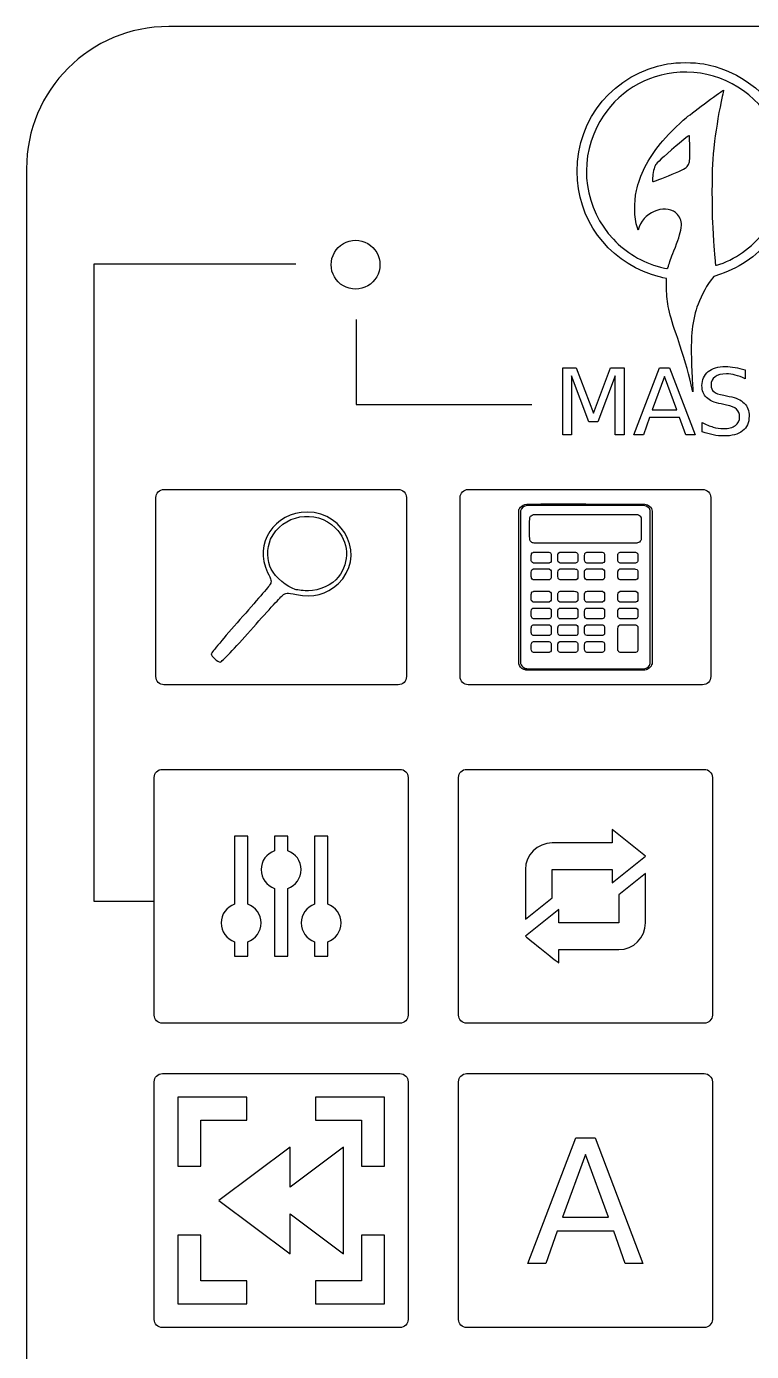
# Model space of a CAD drawing. Extents: x 2 to 90, y 39 to 186.
# Drawn here: x 2.2 to 46.7, y 104.6 to 186.1 of the extents above; entities that cross this region are included whole.
import ezdxf

# ---------------------------------------------------------------- set-up
doc = ezdxf.new("R2010")
doc.units = 0
doc.layers.add('Layer_1', color=7, linetype='CONTINUOUS')

msp = doc.modelspace()

# ---------------------------------------------------------------- linework, layer by layer
at = {"layer": 'Layer_1', "color": 7}
for points in [[(80.800235, 186.050464), (10.90011, 186.050464), (10.90011, 186.050464)], [(2.150256, 177.300094), (2.150256, 47.300279)], [(39.806425, 173.749051), (39.731112, 173.541028), (39.691986, 173.674288)], [(41.487324, 169.969672), (41.482287, 170.567477), (41.255266, 170.611111)], [(44.79884, 170.826815), (44.381195, 170.685843), (44.162033, 170.395594)], [(46.307756, 164.94523), (46.307756, 164.40228)], [(46.307756, 164.94509), (46.307756, 164.94523)], [(42.97263, 164.127355), (42.972789, 164.127355)], [(45.177765, 162.78991), (44.838768, 162.85601)], [(45.004132, 163.38804), (45.340373, 163.31914)], [(43.675703, 161.14732), (43.675703, 161.72058)], [(10.59987, 157.600005), (25.000024, 157.600005)], [(29.300019, 157.600005), (43.700176, 157.600005)], [(10.100159, 146.099931), (10.100159, 157.100295)], [(25.500252, 157.100295), (25.500252, 146.099931)], [(28.799792, 146.099931), (28.799792, 157.100295)], [(36.521567, 156.706822), (40.119859, 156.705838), (40.153436, 156.698798)], [(44.199886, 157.100295), (44.199886, 146.099931)], [(39.69631, 154.310787), (39.666431, 154.303645), (36.51768, 154.303241)], [(33.283518, 153.736222), (33.306361, 153.743938), (33.767631, 153.74487)], [(34.286566, 153.083826), (34.264081, 153.076224), (33.798902, 153.075767)], [(34.398106, 153.401367), (34.396989, 153.194057), (34.386873, 153.172306)], [(34.810201, 153.422919), (34.811389, 153.622835), (34.821818, 153.645352)], [(34.923486, 153.736811), (34.944259, 153.743942), (35.405528, 153.744874)], [(37.562722, 153.083922), (37.539879, 153.076208), (37.076655, 153.075768)], [(38.506698, 153.179321), (38.497598, 153.200596), (38.497598, 153.410077), (38.497598, 153.619558), (38.506688, 153.640834)], [(33.272287, 152.702147), (33.298379, 152.712902), (33.785139, 152.712902), (34.2719, 152.712902), (34.298385, 152.702399)], [(34.910368, 152.702209), (34.936314, 152.712903), (35.415025, 152.713782)], [(36.03616, 152.37087), (36.034929, 152.163026), (36.02572, 152.14391)], [(36.449249, 152.382317), (36.449249, 152.59507), (36.458063, 152.614449)], [(36.551851, 152.704078), (36.574339, 152.712902), (37.061017, 152.712902), (37.547696, 152.712902), (37.574046, 152.702452)], [(38.601189, 152.704428), (38.622688, 152.7129), (39.101265, 152.713779)], [(34.29073, 152.056138), (34.267991, 152.048455), (33.791085, 152.047787)], [(37.566524, 152.05614), (37.543785, 152.048457), (37.068834, 152.047824)], [(39.619226, 152.057537), (39.596045, 152.048448), (39.119139, 152.047921)], [(34.297591, 150.687185), (34.271939, 150.677008), (33.791124, 150.676375)], [(33.795388, 151.342333), (34.267991, 151.341454), (34.29073, 151.333773)], [(34.914069, 151.331001), (34.94035, 151.341426), (35.421165, 151.341426)], [(36.02568, 151.245981), (36.034888, 151.226866), (36.034888, 151.007566), (36.034888, 150.788264), (36.024184, 150.767338)], [(37.574047, 150.687459), (37.547697, 150.677009), (37.066882, 150.676376)], [(37.071184, 151.342335), (37.543787, 151.341456), (37.566526, 151.333773)], [(38.603416, 151.332368), (38.626598, 151.341459), (39.111322, 151.341459), (39.596045, 151.341459), (39.619226, 151.332368)], [(39.6216, 150.685923), (39.599954, 150.677011), (39.117185, 150.676273)], [(33.271928, 150.300925), (33.294629, 150.310254), (33.780025, 150.311115), (34.26542, 150.311977), (34.287592, 150.305031)], [(34.909628, 150.300555), (34.932532, 150.310263), (35.423202, 150.310263), (35.913871, 150.310263), (35.939869, 150.299545)], [(36.547569, 150.300948), (36.570424, 150.310338), (37.055819, 150.3112), (37.541214, 150.312061), (37.563387, 150.305115)], [(38.506688, 149.749072), (38.497598, 149.770348), (38.497598, 149.979827), (38.497598, 150.189308), (38.506698, 150.210585)], [(38.597738, 150.301138), (38.618779, 150.310416), (39.109367, 150.310416), (39.599954, 150.310416), (39.622441, 150.30159)], [(33.27984, 149.274846), (33.302453, 149.282489), (33.787259, 149.282489), (34.272065, 149.282489), (34.297752, 149.2719)], [(35.433177, 149.283371), (35.909798, 149.282492), (35.932979, 149.273403)], [(36.027674, 149.1804), (36.036843, 149.156227), (36.036769, 148.950962)], [(36.449249, 148.951902), (36.449249, 149.164655), (36.458061, 149.184031)], [(36.555784, 149.274892), (36.578248, 149.282489), (37.063054, 149.282489), (37.547861, 149.282489), (37.57428, 149.271598)], [(38.600201, 149.26383), (38.622688, 149.272654), (39.111322, 149.272654), (39.599954, 149.272654), (39.622441, 149.26383)], [(34.398105, 148.939438), (34.39699, 148.732601), (34.387782, 148.713485)], [(34.923486, 148.24759), (34.944259, 148.25472), (35.405528, 148.255652)], [(35.936411, 148.62861), (35.90977, 148.618046), (35.430911, 148.617378)], [(37.673902, 148.940183), (37.672785, 148.732601), (37.663578, 148.713485)], [(38.506714, 147.690217), (38.497598, 147.711367), (38.497598, 148.428185)], [(34.286926, 147.594743), (34.264082, 147.587035), (33.798903, 147.586574)], [(34.820486, 147.689218), (34.811351, 147.71138), (34.811351, 147.919224)], [(25.000024, 145.60022), (10.59987, 145.60022)], [(43.700176, 145.60022), (29.300019, 145.60022)], [(10.500134, 140.40002), (25.09976, 140.40002)], [(29.199768, 140.40002), (43.79991, 140.40002)], [(9.999906, 125.300167), (9.999906, 139.899793)], [(25.599987, 139.899793), (25.599987, 125.300167)], [(28.700058, 125.300167), (28.700058, 139.899793)], [(44.300137, 139.899793), (44.300137, 125.300167)], [(15.751402, 132.115086), (15.751402, 136.28769), (14.931968, 136.28769), (14.931968, 132.115086)], [(18.209704, 135.392822), (18.209704, 136.28769), (17.39027, 136.28769), (17.39027, 135.392822)], [(20.668005, 132.115086), (20.668005, 136.28769), (19.848571, 136.28769), (19.848571, 132.115086)], [(32.812536, 134.239106), (32.812536, 131.191196), (34.451403, 132.502397), (34.451403, 134.239106), (38.138855, 134.239106), (38.138855, 133.419672), (40.18744, 135.05854), (38.138855, 136.697407)], [(38.138855, 136.697407), (38.138855, 135.877973), (34.451403, 135.877973)], [(40.18744, 134.00928), (38.548572, 132.698079), (38.548572, 130.961371), (36.499988, 130.961371), (34.86112, 130.961371), (34.86112, 131.780698), (32.812642, 130.14183)], [(40.18744, 130.961371), (40.18744, 134.00928)], [(17.39027, 133.08539), (17.39027, 128.912786), (18.209704, 128.912786), (18.209704, 133.08539)], [(14.931968, 129.807655), (14.931968, 128.912786), (15.751402, 128.912786), (15.751402, 129.807655)], [(19.848571, 129.807655), (19.848571, 128.912786), (20.668005, 128.912786), (20.668005, 129.807655)], [(34.86112, 128.503069), (34.86112, 129.322503), (36.499988, 129.322503), (38.548572, 129.322503)], [(25.09976, 124.799941), (10.500134, 124.799941)], [(43.79991, 124.799941), (29.199768, 124.799941)], [(10.500134, 121.699871), (25.09976, 121.699871)], [(29.199768, 121.699871), (43.79991, 121.699871)], [(9.999906, 106.600018), (9.999906, 121.20016)], [(25.599987, 121.20016), (25.599987, 106.600018)], [(28.700058, 106.600018), (28.700058, 121.20016)], [(44.300137, 121.20016), (44.300137, 106.600018)], [(25.09976, 106.100308), (10.500134, 106.100308)], [(43.79991, 106.100308), (29.199768, 106.100308)]]:
    msp.add_lwpolyline(points, dxfattribs=at)
for points in [[(41.185562, 176.712915)], [(23.872246, 171.41151)], [(41.605306, 171.319016)], [(35.109818, 165.08028), (35.939397, 165.08028), (36.989462, 162.2801), (38.045039, 165.08028), (38.874618, 165.08028), (38.874618, 160.96545), (38.331671, 160.96545), (38.331671, 164.57867), (37.270582, 161.75645), (36.711098, 161.75645), (35.650009, 164.57867), (35.650009, 160.96545), (35.109818, 160.96545)], [(41.043651, 165.08028), (41.674792, 165.08028), (43.243, 160.96545), (42.664224, 160.96545), (42.289397, 162.02103), (40.434558, 162.02103), (40.059731, 160.96545), (39.472687, 160.96545)], [(41.357843, 164.53182), (40.602678, 162.48405), (42.115764, 162.48405)], [(10.59987, 157.600005)], [(29.300019, 157.600005)], [(33.340623, 154.305604)], [(33.314091, 153.077772)], [(34.953104, 153.078133)], [(36.591931, 153.07772)], [(38.639498, 153.078145)], [(18.654121, 151.45868)], [(33.292324, 152.053002)], [(34.940851, 152.050443)], [(36.572511, 152.052029)], [(38.627514, 152.050336)], [(33.293836, 150.680086)], [(34.931696, 150.680091)], [(36.569595, 150.680088)], [(38.614087, 150.681443)], [(33.304403, 149.648715)], [(34.94639, 149.647736)], [(36.584795, 149.647799)], [(38.6337, 149.647829)], [(15.916037, 148.93392)], [(33.296313, 148.62088)], [(34.92929, 148.622826)], [(36.575256, 148.619966)], [(33.313115, 147.588681)], [(34.951682, 147.588614)], [(36.588913, 147.588706)], [(38.637384, 147.588975)], [(40.086735, 146.587309)], [(32.893955, 146.494341)], [(10.500134, 140.40002)], [(29.199768, 140.40002)], [(19.029137, 134.239106)], [(15.751402, 132.115086)], [(20.668005, 132.115086)], [(10.500134, 121.699871)], [(29.199768, 121.699871)], [(11.445903, 116.018266), (12.857922, 116.018266), (12.857922, 118.842303), (15.681959, 118.842303), (15.681959, 120.254322), (11.445903, 120.254322)], [(19.918015, 118.842304), (22.742052, 118.842304), (22.742052, 116.018266), (24.154071, 116.018266), (24.154071, 120.254322), (19.918015, 120.254322)], [(35.910876, 117.757885), (37.094267, 117.757885), (40.034656, 110.042585), (38.949451, 110.042585), (38.246651, 112.021795), (34.768827, 112.021795), (34.066028, 110.042585), (32.96532, 110.042585)], [(18.346329, 117.177973), (13.975909, 113.900238), (18.346329, 110.622503), (18.346329, 113.080698), (21.624064, 110.622503), (21.624064, 117.177973), (18.346329, 114.719779)], [(36.499988, 116.729515), (35.084053, 112.889965), (37.92109, 112.889965)], [(12.857922, 111.78221), (11.445903, 111.78221), (11.445903, 107.546153), (15.681959, 107.546153), (15.681959, 108.958172), (12.857922, 108.958172)], [(22.742052, 108.958173), (19.918015, 108.958173), (19.918015, 107.546154), (24.154071, 107.546154), (24.154071, 111.78221), (22.742052, 111.78221)]]:
    msp.add_lwpolyline(points, close=True, dxfattribs=at)
at = {"layer": 'Layer_1', "color": 1}
for points in [[(18.708867, 171.44669), (6.280834, 171.44669), (6.280834, 132.29842), (10.022607, 132.29842)], [(22.417591, 168.039), (22.417591, 162.82859), (33.208237, 162.82859)]]:
    msp.add_lwpolyline(points, dxfattribs=at)
at = {"layer": 'Layer_1', "color": 7}
for points in [[(10.90011, 186.050464), (6.05261, 186.050464), (2.150256, 182.147594), (2.150256, 177.300094)], [(35.981363, 177.142443), (35.981363, 180.423486), (38.276956, 183.155394), (41.534678, 183.751263)], [(41.534678, 183.751263), (42.108717, 183.856258), (43.19594, 183.856258), (43.769979, 183.751263)], [(47.675516, 180.607944), (46.386779, 182.475949), (44.125342, 183.493563), (41.908597, 183.202978)], [(43.769979, 183.751263), (45.67659, 183.402525), (47.323872, 182.297814), (48.313617, 180.704174)], [(41.908597, 183.202978), (39.836424, 182.931338), (38.143148, 181.730538), (37.204896, 179.86731)], [(42.696609, 180.447481), (43.155639, 180.832618), (44.950524, 182.156327), (44.977349, 182.129498)], [(44.903967, 181.7406), (44.725291, 180.950063), (44.54386, 179.88268), (44.437138, 178.994134)], [(44.977349, 182.129498), (44.984066, 182.123254), (44.950901, 181.947975), (44.903967, 181.7406)], [(41.109241, 178.854434), (41.421567, 179.242545), (42.242878, 180.066802), (42.696609, 180.447481)], [(37.204896, 179.86731), (36.060387, 177.594475), (36.462676, 174.848594), (38.214128, 172.978669)], [(42.884866, 179.332186), (42.857075, 179.360053), (42.587628, 179.154332), (42.07651, 178.715031)], [(42.909886, 178.51525), (42.907367, 178.953013), (42.896452, 179.320633), (42.884866, 179.332186)], [(39.632626, 175.973608), (39.819707, 176.879311), (40.345838, 177.905784), (41.109241, 178.854434)], [(42.07651, 178.715031), (41.270118, 178.021942), (40.868845, 177.653908), (40.803381, 177.547375)], [(42.8381, 177.577177), (42.909886, 177.711827), (42.913748, 177.76126), (42.909886, 178.51525)], [(44.437138, 178.994134), (44.293708, 177.800024), (44.276622, 177.467413), (44.276614, 175.868215)], [(40.803381, 177.547375), (40.727649, 177.424098), (40.633831, 176.998122), (40.625897, 176.741375)], [(42.626401, 177.345112), (42.701126, 177.3946), (42.796396, 177.499002), (42.8381, 177.577177)], [(40.564664, 170.808027), (37.814853, 171.717219), (35.981363, 174.251219), (35.981363, 177.142443)], [(40.625897, 176.741375), (40.61834, 176.503807), (40.61834, 176.503713), (40.68786, 176.53069)], [(40.68786, 176.53069), (40.721444, 176.543803), (40.945443, 176.625787), (41.185562, 176.712915)], [(41.185578, 176.712915), (41.722028, 176.907568), (42.443745, 177.22424), (42.626401, 177.345112)], [(39.691986, 173.674288), (39.495762, 174.342492), (39.473529, 175.203468), (39.632626, 175.973608)], [(42.164492, 174.496711), (41.560311, 175.183095), (40.165558, 174.740867), (39.806425, 173.749051)], [(44.276614, 175.868215), (44.276605, 174.494564), (44.289208, 174.116078), (44.376695, 172.864533)], [(42.361422, 174.153031), (42.32767, 174.260118), (42.243583, 174.406851), (42.164492, 174.496711)], [(41.937463, 172.27078), (42.183501, 172.882284), (42.323144, 173.329952), (42.376199, 173.677293)], [(42.376199, 173.677293), (42.415073, 173.931831), (42.413309, 173.988352), (42.361422, 174.153031)], [(44.755626, 171.4365), (45.882033, 171.837787), (46.896143, 172.612477), (47.630857, 173.632925)], [(20.872246, 171.41151), (20.872246, 171.947408), (21.158144, 172.442599), (21.622246, 172.710548)], [(21.622246, 172.710548), (22.086348, 172.978497), (22.658144, 172.978497), (23.122246, 172.710548)], [(23.122246, 172.710548), (23.586348, 172.442599), (23.872246, 171.947408), (23.872246, 171.41151)], [(38.214128, 172.978669), (38.994458, 172.14556), (39.948041, 171.57997), (41.115748, 171.257662)], [(44.376695, 172.864533), (44.431773, 172.07694), (44.482275, 171.413036), (44.488992, 171.389197)], [(47.995154, 173.143941), (47.21118, 172.084652), (46.066117, 171.254556), (44.79884, 170.826815)], [(41.605281, 171.319031), (41.674212, 171.586948), (41.752187, 171.810326), (41.937463, 172.27078)], [(21.622246, 170.112472), (21.158144, 170.380421), (20.872246, 170.875612), (20.872246, 171.41151)], [(23.872246, 171.41151), (23.872246, 170.875612), (23.586348, 170.380421), (23.122246, 170.112472)], [(41.115748, 171.257662), (41.543175, 171.139686), (41.559682, 171.141754), (41.605306, 171.319016)], [(44.488992, 171.389197), (44.497892, 171.357506), (44.569678, 171.370229), (44.755626, 171.4365)], [(41.255266, 170.611111), (41.130408, 170.635153), (40.819636, 170.723725), (40.564664, 170.808027)], [(44.162033, 170.395594), (43.903342, 170.052975), (43.503572, 169.26393), (43.351401, 168.795592)], [(23.122246, 170.112472), (22.658144, 169.844523), (22.086348, 169.844523), (21.622246, 170.112472)], [(42.167338, 166.868255), (41.603694, 168.510666), (41.495183, 169.005575), (41.487324, 169.969672)], [(43.351401, 168.795592), (43.215704, 168.377952), (43.086833, 167.738481), (43.038715, 167.244024)], [(43.038715, 167.244024), (42.98582, 166.700673), (42.993125, 165.46214), (43.055004, 164.468459)], [(42.972789, 164.127355), (42.813407, 164.853018), (42.542113, 165.776205), (42.167338, 166.868255)], [(43.659167, 163.98049), (43.659167, 164.34429), (43.786865, 164.630923), (44.042261, 164.84039)], [(44.042261, 164.84039), (44.299495, 165.04985), (44.653192, 165.15458), (45.103351, 165.15458)], [(44.463941, 164.52629), (44.300414, 164.408703), (44.21865, 164.241503), (44.21865, 164.02469)], [(45.166741, 164.70268), (44.863572, 164.70268), (44.629306, 164.643883), (44.463941, 164.52629)], [(45.103351, 165.15458), (45.296276, 165.15458), (45.492876, 165.137113), (45.693151, 165.10218)], [(45.709688, 164.62828), (45.522275, 164.67788), (45.341292, 164.70268), (45.166741, 164.70268)], [(45.693151, 165.10218), (45.893426, 165.067247), (46.098295, 165.014883), (46.307756, 164.94509)], [(46.307756, 164.40228), (46.096457, 164.50334), (45.897101, 164.578673), (45.709688, 164.62828)], [(43.098495, 163.60721), (43.093458, 163.601746), (43.036616, 163.836153), (42.97263, 164.127355)], [(43.055004, 164.468459), (43.084222, 163.999887), (43.103785, 163.612331), (43.098495, 163.60721)], [(43.937531, 163.24462), (43.751955, 163.421007), (43.659167, 163.666297), (43.659167, 163.98049)], [(44.21865, 164.02469), (44.21865, 163.84279), (44.272853, 163.704987), (44.381259, 163.61128)], [(44.838768, 162.85601), (44.423519, 162.938697), (44.123106, 163.068233), (43.937531, 163.24462)], [(44.381259, 163.61128), (44.491502, 163.519407), (44.699126, 163.444993), (45.004132, 163.38804)], [(45.340373, 163.31914), (45.755622, 163.240133), (46.061547, 163.100493), (46.258147, 162.90022)], [(46.258147, 162.90022), (46.456584, 162.70178), (46.555803, 162.43536), (46.555803, 162.10096)], [(45.786858, 162.53359), (45.663753, 162.64751), (45.460722, 162.73295), (45.177765, 162.78991)], [(45.7152, 161.52487), (45.887914, 161.64981), (45.974271, 161.828037), (45.974271, 162.05955)], [(45.974271, 162.05955), (45.974271, 162.261657), (45.9118, 162.41967), (45.786858, 162.53359)], [(46.555803, 162.10096), (46.555803, 161.702247), (46.421674, 161.399997), (46.153416, 161.19421)], [(43.675703, 161.72058), (43.901702, 161.5938), (44.123107, 161.498257), (44.339918, 161.43395)], [(44.339918, 161.43395), (44.556729, 161.369617), (44.769866, 161.33745), (44.979327, 161.33745)], [(44.979327, 161.33745), (45.297195, 161.33745), (45.542486, 161.399923), (45.7152, 161.52487)], [(44.356454, 160.95163), (44.137805, 160.995697), (43.910888, 161.060927), (43.675703, 161.14732)], [(44.979327, 160.88553), (44.784564, 160.88553), (44.57694, 160.907563), (44.356454, 160.95163)], [(46.153416, 161.19421), (45.886995, 160.988423), (45.495632, 160.88553), (44.979327, 160.88553)], [(10.100159, 157.100295), (10.100159, 157.377292), (10.32287, 157.600005), (10.59987, 157.600005)], [(25.000024, 157.600005), (25.277024, 157.600005), (25.500252, 157.377292), (25.500252, 157.100295)], [(28.799792, 157.100295), (28.799792, 157.377292), (29.023021, 157.600005), (29.300019, 157.600005)], [(43.700176, 157.600005), (43.977173, 157.600005), (44.199886, 157.377292), (44.199886, 157.100295)], [(17.154688, 154.5391), (17.847202, 156.06398), (19.936494, 156.43278), (21.128701, 155.24057)], [(32.401539, 156.274928), (32.411938, 156.362595), (32.446757, 156.441302), (32.505661, 156.51029)], [(32.505661, 156.51029), (32.596138, 156.616256), (32.737947, 156.687693), (32.890752, 156.704282)], [(32.917904, 156.612684), (32.714773, 156.594769), (32.552182, 156.46604), (32.517179, 156.295417)], [(32.890752, 156.704282), (32.913867, 156.706792), (33.963985, 156.707527), (36.521567, 156.706822)], [(40.086735, 156.612508), (40.042054, 156.617157), (32.970592, 156.617255), (32.917904, 156.612684)], [(40.480024, 156.308279), (40.436782, 156.473356), (40.283332, 156.592056), (40.086735, 156.612508)], [(40.153436, 156.698798), (40.270274, 156.674296), (40.351816, 156.636541), (40.430874, 156.570342)], [(40.430874, 156.570342), (40.535268, 156.482927), (40.587888, 156.384599), (40.599009, 156.256159)], [(19.396315, 156.20626), (17.386011, 156.20626), (16.100873, 154.24998), (16.96537, 152.50581)], [(21.294546, 151.80532), (23.00353, 153.3806), (21.784759, 156.20626), (19.396315, 156.20626)], [(32.398304, 151.576958), (32.397453, 155.007638), (32.398308, 156.247679), (32.401539, 156.274928)], [(32.517179, 156.295417), (32.511389, 156.267194), (32.510867, 155.878688), (32.510867, 151.599797)], [(33.075428, 154.517166), (33.067063, 154.553775), (33.067111, 155.811399), (33.075502, 155.84802)], [(33.075502, 155.84802), (33.087873, 155.902158), (33.115648, 155.944902), (33.165266, 155.986158)], [(33.165266, 155.986158), (33.207239, 156.021057), (33.251796, 156.042402), (33.304957, 156.053074)], [(33.304957, 156.053074), (33.337546, 156.059614), (33.348369, 156.059637), (36.500441, 156.059659)], [(36.500441, 156.059659), (39.662404, 156.059659), (39.663234, 156.059659), (39.694146, 156.053063)], [(39.694146, 156.053063), (39.790061, 156.032522), (39.868803, 155.975361), (39.905245, 155.899816)], [(39.905245, 155.899816), (39.930199, 155.848088), (39.928339, 155.905868), (39.928339, 155.182483)], [(40.487312, 151.601506), (40.487312, 156.154858), (40.487114, 156.281204), (40.480024, 156.308279)], [(40.599009, 156.256159), (40.601514, 156.227231), (40.602469, 154.591117), (40.601743, 151.567145)], [(21.128701, 155.24057), (21.972076, 154.39719), (22.044876, 153.16681), (21.308526, 152.20141)], [(39.928339, 155.182483), (39.928339, 154.459099), (39.930199, 154.516878), (39.905245, 154.46515)], [(17.192308, 152.69356), (16.928944, 153.19208), (16.912361, 154.00552), (17.154688, 154.5391)], [(33.169003, 154.374874), (33.119342, 154.414371), (33.088042, 154.461968), (33.075428, 154.517166)], [(33.340601, 154.305604), (33.277627, 154.311764), (33.218179, 154.33576), (33.169003, 154.374874)], [(36.51768, 154.303241), (34.785868, 154.303012), (33.356192, 154.304085), (33.340623, 154.305604)], [(39.905245, 154.46515), (39.869601, 154.391261), (39.79146, 154.333529), (39.69631, 154.310787)], [(33.195345, 153.152486), (33.171302, 153.192366), (33.171104, 153.194669), (33.172336, 153.419275)], [(33.172336, 153.419275), (33.173451, 153.622472), (33.173468, 153.622868), (33.182484, 153.644107)], [(33.182484, 153.644107), (33.200425, 153.686372), (33.238385, 153.720981), (33.283518, 153.736222)], [(33.314091, 153.077764), (33.267294, 153.083644), (33.218237, 153.114516), (33.195345, 153.152486)], [(33.767631, 153.74487), (34.081103, 153.745503), (34.237579, 153.744677), (34.255987, 153.742295)], [(34.255987, 153.742295), (34.322784, 153.733659), (34.374307, 153.691036), (34.39312, 153.628849)], [(34.386873, 153.172306), (34.367713, 153.131107), (34.33123, 153.098926), (34.286566, 153.083826)], [(34.39312, 153.628849), (34.398395, 153.611412), (34.399071, 153.580583), (34.398106, 153.401367)], [(34.833219, 153.153701), (34.809541, 153.194061), (34.808885, 153.201737), (34.810201, 153.422919)], [(34.821818, 153.645352), (34.842314, 153.689605), (34.877088, 153.720886), (34.923486, 153.736811)], [(34.95311, 153.078133), (34.904563, 153.084089), (34.856159, 153.114597), (34.833219, 153.153701)], [(35.405528, 153.744874), (35.719001, 153.745507), (35.875477, 153.74468), (35.893885, 153.742296)], [(36.030845, 153.18763), (36.012675, 153.129218), (35.957669, 153.085721), (35.891907, 153.077764)], [(35.893885, 153.742296), (35.959437, 153.733824), (36.012659, 153.691024), (36.031011, 153.632029)], [(36.031011, 153.632029), (36.039796, 153.603789), (36.039655, 153.215935), (36.030845, 153.18763)], [(36.453314, 153.192716), (36.444906, 153.222581), (36.444567, 153.591882), (36.452918, 153.624865)], [(36.452918, 153.624865), (36.468536, 153.68656), (36.522944, 153.733126), (36.590177, 153.742346)], [(36.59193, 153.077729), (36.527609, 153.084884), (36.470282, 153.132442), (36.453314, 153.192716)], [(36.590177, 153.742346), (36.623009, 153.746848), (37.500614, 153.746609), (37.533884, 153.742082)], [(37.533884, 153.742082), (37.600601, 153.733017), (37.656831, 153.684007), (37.670714, 153.622822)], [(37.665046, 153.176039), (37.647475, 153.135174), (37.607245, 153.098959), (37.562722, 153.083922)], [(37.673978, 153.398612), (37.672848, 153.204363), (37.672396, 153.193134), (37.665046, 153.176039)], [(37.670714, 153.622822), (37.673836, 153.60906), (37.674813, 153.541961), (37.673978, 153.398612)], [(38.506688, 153.640834), (38.519263, 153.670269), (38.531568, 153.686959), (38.554835, 153.706136)], [(38.639498, 153.078115), (38.581791, 153.0852), (38.530106, 153.124588), (38.506698, 153.179321)], [(38.554835, 153.706136), (38.577915, 153.725159), (38.60524, 153.736931), (38.638065, 153.741996)], [(38.638065, 153.741996), (38.667453, 153.74653), (39.550262, 153.74699), (39.583082, 153.742488)], [(39.718518, 153.187503), (39.696516, 153.127278), (39.643939, 153.08571), (39.579976, 153.077969)], [(39.583082, 153.742488), (39.638677, 153.734863), (39.688489, 153.699243), (39.711289, 153.650809)], [(39.711289, 153.650809), (39.725322, 153.620997), (39.727576, 153.580593), (39.725995, 153.387165)], [(39.725995, 153.387165), (39.724749, 153.234578), (39.723496, 153.201127), (39.718518, 153.187503)], [(16.96537, 152.50581), (17.189696, 152.05321), (17.218267, 151.92895), (17.132589, 151.7786)], [(18.654117, 151.45871), (18.190852, 151.58736), (17.442935, 152.21916), (17.192308, 152.69356)], [(33.172346, 152.367586), (33.171494, 152.505188), (33.172476, 152.575616), (33.175452, 152.590161)], [(33.182245, 152.147138), (33.173714, 152.166027), (33.173578, 152.169065), (33.172346, 152.367586)], [(33.175452, 152.590161), (33.185304, 152.638296), (33.222921, 152.681798), (33.272287, 152.702147)], [(33.798902, 153.075767), (33.543054, 153.07552), (33.324889, 153.076417), (33.314091, 153.077772)], [(34.298385, 152.702399), (34.343499, 152.684505), (34.378875, 152.646755), (34.392959, 152.60148)], [(34.392959, 152.60148), (34.40188, 152.572802), (34.40188, 152.188557), (34.392959, 152.159879)], [(34.815019, 152.167527), (34.806989, 152.199249), (34.807018, 152.562225), (34.815093, 152.593969)], [(34.815093, 152.593969), (34.827284, 152.64213), (34.862965, 152.682668), (34.910368, 152.702209)], [(35.891907, 153.077764), (35.860563, 153.07397), (34.984233, 153.074321), (34.953104, 153.078133)], [(35.415025, 152.713782), (35.843323, 152.714556), (35.895991, 152.714099), (35.915149, 152.70944)], [(35.915149, 152.70944), (35.973176, 152.695316), (36.018471, 152.651894), (36.032737, 152.596717)], [(36.032737, 152.596717), (36.036141, 152.583556), (36.037061, 152.522814), (36.03616, 152.37087)], [(36.456531, 152.151561), (36.449723, 152.168392), (36.449249, 152.183413), (36.449249, 152.382317)], [(36.458063, 152.614449), (36.46291, 152.625105), (36.471097, 152.639857), (36.476255, 152.647223)], [(36.476255, 152.647223), (36.489967, 152.666815), (36.526053, 152.693957), (36.551851, 152.704078)], [(37.076655, 153.075768), (36.821882, 153.075522), (36.603756, 153.076401), (36.591931, 153.07772)], [(37.574046, 152.702452), (37.620344, 152.684088), (37.654388, 152.647666), (37.668919, 152.60095)], [(37.668919, 152.60095), (37.677688, 152.572763), (37.677544, 152.188133), (37.668753, 152.159881)], [(38.497598, 152.380677), (38.497598, 152.569964), (38.498135, 152.586715), (38.504786, 152.604887)], [(38.506352, 152.152801), (38.497677, 152.175897), (38.497598, 152.17794), (38.497598, 152.380677)], [(38.504786, 152.604887), (38.521633, 152.650919), (38.556336, 152.686752), (38.601189, 152.704428)], [(39.579976, 153.077969), (39.547001, 153.073979), (38.672085, 153.074112), (38.639498, 153.078145)], [(39.101265, 152.713779), (39.530406, 152.71457), (39.582092, 152.714131), (39.601625, 152.709421)], [(39.601625, 152.709421), (39.656996, 152.696105), (39.697701, 152.659445), (39.717858, 152.604744)], [(39.725044, 152.380673), (39.725044, 152.177936), (39.72497, 152.175893), (39.716291, 152.152796)], [(39.717858, 152.604744), (39.724508, 152.586699), (39.725044, 152.569989), (39.725044, 152.380673)], [(17.132589, 151.7786), (17.075759, 151.6789), (16.23664, 150.70006), (15.267893, 149.60346)], [(19.489842, 151.36458), (19.215634, 151.36483), (18.839561, 151.40728), (18.654121, 151.45868)], [(18.742968, 151.14049), (19.745826, 150.9314), (20.583133, 151.14949), (21.294546, 151.80532)], [(21.308526, 152.20141), (20.97706, 151.76683), (20.101512, 151.36397), (19.489842, 151.36458)], [(32.406731, 146.884915), (32.399665, 146.915128), (32.399426, 147.048162), (32.398304, 151.576958)], [(32.510867, 151.599797), (32.510867, 147.40527), (32.511479, 146.932013), (32.516914, 146.905876)], [(33.292324, 152.053002), (33.242808, 152.066326), (33.2036, 152.099856), (33.182245, 152.147138)], [(33.791085, 152.047787), (33.341595, 152.047154), (33.312923, 152.047453), (33.292324, 152.053002)], [(34.392959, 152.159879), (34.378929, 152.114777), (34.336321, 152.071539), (34.29073, 152.056138)], [(34.940811, 152.050435), (34.881097, 152.062275), (34.829507, 152.110297), (34.815019, 152.167527)], [(35.430979, 152.047993), (35.153161, 152.047659), (34.949728, 152.048678), (34.940851, 152.050443)], [(35.920619, 152.052761), (35.909005, 152.049431), (35.806481, 152.048432), (35.430979, 152.047993)], [(36.02572, 152.14391), (36.005112, 152.101127), (35.963521, 152.065057), (35.920619, 152.052761)], [(36.572513, 152.052035), (36.520716, 152.063754), (36.476806, 152.101433), (36.456531, 152.151561)], [(37.068834, 152.047824), (36.660502, 152.047279), (36.590885, 152.047824), (36.572511, 152.052029)], [(37.668753, 152.159881), (37.654723, 152.114779), (37.612115, 152.07154), (37.566524, 152.05614)], [(38.627514, 152.050347), (38.573347, 152.061148), (38.525617, 152.101509), (38.506352, 152.152801)], [(39.119139, 152.047921), (38.848814, 152.047622), (38.635858, 152.048677), (38.627514, 152.050336)], [(39.716291, 152.152796), (39.699826, 152.108965), (39.666194, 152.075957), (39.619226, 152.057537)], [(40.481891, 146.899644), (40.486497, 146.919113), (40.487312, 147.625705), (40.487312, 151.601506)], [(40.601743, 151.567145), (40.600697, 147.198084), (40.600233, 146.920808), (40.593934, 146.893006)], [(15.916037, 148.93385), (16.855401, 150.0007), (17.733532, 150.96327), (17.867441, 151.07289)], [(17.867441, 151.07289), (18.105704, 151.26795), (18.124431, 151.2694), (18.742968, 151.14049)], [(33.193348, 150.753347), (33.171491, 150.789463), (33.171061, 150.794899), (33.172378, 151.018514)], [(33.172378, 151.018514), (33.173573, 151.221041), (33.173697, 151.223859), (33.182241, 151.242769)], [(33.182241, 151.242769), (33.204695, 151.292462), (33.246944, 151.326946), (33.299067, 151.338128)], [(33.293798, 150.680091), (33.25494, 150.69032), (33.212964, 150.720933), (33.193348, 150.753347)], [(33.791124, 150.676375), (33.401246, 150.675865), (33.307193, 150.676568), (33.293836, 150.680086)], [(33.299067, 151.338128), (33.319994, 151.342616), (33.378414, 151.343112), (33.795388, 151.342333)], [(34.29073, 151.333773), (34.337454, 151.317989), (34.380037, 151.274009), (34.392926, 151.228227)], [(34.393, 150.788431), (34.378997, 150.743416), (34.342976, 150.705193), (34.297591, 150.687185)], [(34.392926, 151.228227), (34.401766, 151.196824), (34.401794, 150.816833), (34.393, 150.788431)], [(34.809533, 151.009201), (34.809533, 151.222652), (34.81005, 151.227901), (34.835007, 151.267669)], [(34.830901, 150.755826), (34.810344, 150.792211), (34.809533, 150.801835), (34.809533, 151.009201)], [(34.931696, 150.680091), (34.891465, 150.690619), (34.850242, 150.721593), (34.830901, 150.755826)], [(34.835007, 151.267669), (34.85266, 151.295799), (34.879477, 151.317281), (34.914069, 151.331001)], [(35.421794, 150.675561), (35.041571, 150.675737), (34.94492, 150.676633), (34.931696, 150.680091)], [(35.421165, 151.341426), (35.801619, 151.341426), (35.905437, 151.340547), (35.918543, 151.337219)], [(35.91904, 150.681498), (35.896446, 150.67561), (35.87483, 150.675352), (35.421794, 150.675561)], [(35.918543, 151.337219), (35.961817, 151.326231), (36.004557, 151.289833), (36.02568, 151.245981)], [(36.024184, 150.767338), (36.002301, 150.724557), (35.963869, 150.69318), (35.91904, 150.681498)], [(36.448174, 150.998301), (36.447136, 151.172567), (36.447827, 151.204888), (36.452993, 151.223532)], [(36.457683, 150.77655), (36.449601, 150.794363), (36.449354, 150.800121), (36.448174, 150.998301)], [(36.452993, 151.223532), (36.465121, 151.267325), (36.49197, 151.300867), (36.532096, 151.32236)], [(36.499523, 150.718613), (36.478114, 150.737567), (36.470734, 150.747788), (36.457683, 150.77655)], [(36.569593, 150.680091), (36.54404, 150.68682), (36.521339, 150.699298), (36.499523, 150.718613)], [(36.532096, 151.32236), (36.572899, 151.344214), (36.548488, 151.343311), (37.071184, 151.342335)], [(37.066882, 150.676376), (36.677004, 150.675867), (36.582952, 150.67657), (36.569595, 150.680088)], [(37.566526, 151.333773), (37.612117, 151.318372), (37.654725, 151.275134), (37.668755, 151.230032)], [(37.668921, 150.788961), (37.654389, 150.742247), (37.620345, 150.705824), (37.574047, 150.687459)], [(37.668755, 151.230032), (37.677544, 151.201778), (37.677688, 150.817148), (37.668921, 150.788961)], [(38.497598, 151.010871), (38.497598, 151.211266), (38.497709, 151.214093), (38.506258, 151.236855)], [(38.519859, 150.752839), (38.497612, 150.790068), (38.497598, 150.790223), (38.497598, 151.010871)], [(38.506258, 151.236855), (38.523017, 151.281454), (38.555825, 151.313708), (38.603416, 151.332368)], [(38.614087, 150.681445), (38.574857, 150.692846), (38.539865, 150.719358), (38.519859, 150.752839)], [(39.117185, 150.676273), (38.66062, 150.67557), (38.633312, 150.675851), (38.614087, 150.681443)], [(39.619226, 151.332368), (39.666194, 151.313952), (39.699826, 151.280946), (39.716291, 151.23711)], [(39.716384, 150.781617), (39.70006, 150.738173), (39.666687, 150.704478), (39.6216, 150.685923)], [(39.716291, 151.23711), (39.724966, 151.214016), (39.725044, 151.211975), (39.725044, 151.009234)], [(39.725044, 151.009234), (39.725044, 150.807148), (39.724933, 150.804383), (39.716384, 150.781617)], [(33.177384, 149.762787), (33.168756, 149.793428), (33.168871, 150.166311), (33.177513, 150.197026)], [(33.177513, 150.197026), (33.190142, 150.241886), (33.227027, 150.282476), (33.271928, 150.300925)], [(34.287592, 150.305031), (34.330582, 150.291562), (34.369657, 150.256824), (34.387867, 150.215887)], [(34.387867, 150.215887), (34.396837, 150.195722), (34.396859, 150.195254), (34.398125, 149.991109)], [(34.398125, 149.991109), (34.399019, 149.847127), (34.398051, 149.780721), (34.394926, 149.766899)], [(34.810282, 149.966939), (34.808933, 150.188197), (34.809577, 150.195757), (34.833219, 150.236056)], [(34.8195, 149.748602), (34.811824, 149.766185), (34.811454, 149.774963), (34.810282, 149.966939)], [(34.833219, 150.236056), (34.848173, 150.261548), (34.879012, 150.28758), (34.909628, 150.300555)], [(35.939869, 150.299545), (35.983429, 150.28159), (36.017532, 150.244946), (36.031011, 150.201617)], [(36.031011, 150.201617), (36.040057, 150.17254), (36.039645, 149.78093), (36.030542, 149.755241)], [(36.45318, 149.762871), (36.444802, 149.792625), (36.44468, 150.162), (36.453032, 150.195024)], [(36.453032, 150.195024), (36.464404, 150.239955), (36.502209, 150.282316), (36.547569, 150.300948)], [(37.563387, 150.305115), (37.606359, 150.291652), (37.647461, 150.254711), (37.665018, 150.213767)], [(37.665018, 150.213767), (37.67234, 150.196692), (37.672803, 150.185135), (37.674005, 149.989557)], [(37.674005, 149.989557), (37.674919, 149.840988), (37.674005, 149.778318), (37.670703, 149.765346)], [(38.506698, 150.210585), (38.523937, 150.250892), (38.555918, 150.282701), (38.597738, 150.301138)], [(39.622441, 150.30159), (39.666569, 150.284276), (39.700986, 150.248498), (39.717856, 150.202402)], [(39.717856, 150.202402), (39.724502, 150.184245), (39.725044, 150.167575), (39.725044, 149.981464)], [(39.725044, 149.981464), (39.725044, 149.831415), (39.723794, 149.775731), (39.720138, 149.762741)], [(15.267893, 149.60346), (14.299142, 148.50689), (13.506527, 147.55846), (13.506527, 147.49584)], [(33.172304, 148.961721), (33.17358, 149.162558), (33.173683, 149.164856), (33.182337, 149.184033)], [(33.304407, 149.648722), (33.243084, 149.660137), (33.193835, 149.704362), (33.177384, 149.762787)], [(33.182337, 149.184033), (33.187146, 149.19469), (33.195389, 149.209567), (33.200656, 149.217092)], [(33.200656, 149.217092), (33.215211, 149.237888), (33.253832, 149.266056), (33.27984, 149.274846)], [(34.260428, 149.647713), (34.225639, 149.642377), (33.333421, 149.643306), (33.304403, 149.648715)], [(34.394926, 149.766899), (34.381228, 149.706713), (34.325998, 149.657771), (34.260428, 149.647713)], [(34.297752, 149.2719), (34.345178, 149.25235), (34.380462, 149.213999), (34.393142, 149.16822)], [(34.393142, 149.16822), (34.398367, 149.149353), (34.399064, 149.117259), (34.398105, 148.939438)], [(34.815061, 148.736943), (34.806985, 148.768851), (34.806985, 149.13168), (34.815061, 149.163588)], [(34.815061, 149.163588), (34.829428, 149.220344), (34.875486, 149.264753), (34.934771, 149.279013)], [(34.946391, 149.647755), (34.890621, 149.656908), (34.843008, 149.694749), (34.8195, 149.748602)], [(34.934771, 149.279013), (34.954304, 149.283711), (35.005819, 149.284159), (35.433177, 149.283371)], [(35.898329, 149.647736), (35.869933, 149.643381), (34.972933, 149.643397), (34.94639, 149.647736)], [(36.030542, 149.755241), (36.010289, 149.698086), (35.960002, 149.657196), (35.898329, 149.647736)], [(35.932979, 149.273403), (35.98005, 149.254945), (36.010891, 149.224655), (36.027674, 149.1804)], [(36.5848, 149.647755), (36.521929, 149.658116), (36.469851, 149.703662), (36.45318, 149.762871)], [(36.458061, 149.184031), (36.477, 149.225666), (36.515175, 149.261162), (36.555784, 149.274892)], [(37.536222, 149.647799), (37.508124, 149.643488), (36.610931, 149.643437), (36.584795, 149.647799)], [(37.670703, 149.765346), (37.655501, 149.705464), (37.600875, 149.657715), (37.536222, 149.647799)], [(37.57428, 149.271598), (37.588811, 149.265608), (37.609284, 149.253521), (37.619774, 149.244736)], [(37.619774, 149.244736), (37.64153, 149.22652), (37.664312, 149.190949), (37.670684, 149.165253)], [(37.670684, 149.165253), (37.673666, 149.153224), (37.674671, 149.082968), (37.673902, 148.940183)], [(38.497598, 148.428185), (38.497598, 149.11474), (38.497905, 149.145831), (38.504786, 149.164641)], [(38.504786, 149.164641), (38.521656, 149.210736), (38.556073, 149.246515), (38.600201, 149.26383)], [(38.553739, 149.684997), (38.530498, 149.704457), (38.51914, 149.719925), (38.506688, 149.749072)], [(38.6337, 149.647755), (38.607372, 149.652114), (38.575013, 149.667184), (38.553739, 149.684997)], [(39.586716, 149.647653), (39.561088, 149.643608), (38.658165, 149.643705), (38.6337, 149.647829)], [(39.671579, 149.688467), (39.646827, 149.666257), (39.618606, 149.652685), (39.586716, 149.647653)], [(39.622441, 149.26383), (39.651482, 149.252434), (39.68379, 149.226703), (39.6988, 149.203013)], [(39.720138, 149.762741), (39.712541, 149.735763), (39.695872, 149.710267), (39.671579, 149.688467)], [(39.6988, 149.203013), (39.724599, 149.162296), (39.722699, 149.220501), (39.723928, 148.433095)], [(14.063725, 146.9942), (14.143135, 146.9942), (14.976673, 147.86707), (15.916037, 148.93392)], [(33.175543, 148.739197), (33.172321, 148.753137), (33.171387, 148.817311), (33.172304, 148.961721)], [(33.296312, 148.62088), (33.23866, 148.633897), (33.188532, 148.683007), (33.175543, 148.739197)], [(33.177384, 148.137743), (33.194899, 148.199944), (33.249314, 148.245063), (33.316646, 148.253214)], [(33.78549, 148.616625), (33.425006, 148.616801), (33.309979, 148.617803), (33.296313, 148.62088)], [(33.316646, 148.253214), (33.349551, 148.257197), (34.221088, 148.257173), (34.254015, 148.253214)], [(34.321524, 148.640388), (34.276834, 148.614779), (34.312919, 148.616379), (33.78549, 148.616625)], [(34.254015, 148.253214), (34.321932, 148.244995), (34.374148, 148.202368), (34.39312, 148.139656)], [(34.387782, 148.713485), (34.372936, 148.682666), (34.348759, 148.655992), (34.321524, 148.640388)], [(34.929317, 148.622821), (34.872727, 148.638026), (34.829059, 148.681643), (34.815061, 148.736943)], [(34.820104, 148.150373), (34.836916, 148.195128), (34.87501, 148.230953), (34.923486, 148.24759)], [(35.430911, 148.617378), (34.972793, 148.616745), (34.951064, 148.616973), (34.92929, 148.622826)], [(35.405528, 148.255652), (35.719561, 148.256285), (35.875444, 148.255459), (35.893885, 148.253077)], [(35.893885, 148.253077), (35.959448, 148.244587), (36.012661, 148.201793), (36.031011, 148.142801)], [(36.015142, 148.692736), (36.000217, 148.667193), (35.968443, 148.641314), (35.936411, 148.62861)], [(36.036769, 148.950962), (36.036695, 148.728928), (36.036843, 148.729786), (36.015142, 148.692736)], [(36.456562, 148.721145), (36.449713, 148.738005), (36.449249, 148.752646), (36.449249, 148.951902)], [(36.452918, 148.135637), (36.468765, 148.198237), (36.524189, 148.244937), (36.592443, 148.253198)], [(36.575256, 148.619966), (36.524315, 148.630015), (36.4773, 148.670094), (36.456562, 148.721145)], [(37.061285, 148.616734), (36.802065, 148.61691), (36.583351, 148.618369), (36.575256, 148.619966)], [(36.592443, 148.253198), (36.625348, 148.257182), (37.496885, 148.257157), (37.529812, 148.253198)], [(37.59732, 148.640388), (37.552614, 148.614771), (37.588763, 148.616365), (37.061285, 148.616734)], [(37.529812, 148.253198), (37.598193, 148.244921), (37.655095, 148.197461), (37.670422, 148.13592)], [(37.663578, 148.713485), (37.648732, 148.682666), (37.624555, 148.655992), (37.59732, 148.640388)], [(39.723928, 148.433095), (39.724825, 147.859009), (39.724057, 147.714761), (39.720026, 147.701934)], [(13.506527, 147.49584), (13.506527, 147.33801), (13.888403, 146.9942), (14.063725, 146.9942)], [(33.177384, 147.703984), (33.168862, 147.734249), (33.168862, 148.107477), (33.177384, 148.137743)], [(33.313115, 147.588648), (33.249892, 147.596523), (33.194354, 147.643715), (33.177384, 147.703984)], [(33.798903, 147.586574), (33.543055, 147.586323), (33.324451, 147.587269), (33.313115, 147.588681)], [(34.387874, 147.684653), (34.369713, 147.643836), (34.33149, 147.609793), (34.286926, 147.594743)], [(34.398044, 147.912172), (34.396866, 147.705058), (34.396857, 147.704842), (34.387874, 147.684653)], [(34.39312, 148.139656), (34.398399, 148.122205), (34.399063, 148.091505), (34.398044, 147.912172)], [(34.811351, 147.919224), (34.811351, 148.125352), (34.811425, 148.127261), (34.820104, 148.150373)], [(34.951682, 147.588613), (34.89443, 147.595641), (34.842733, 147.635285), (34.820486, 147.689218)], [(35.894162, 147.588614), (35.86662, 147.584842), (34.982414, 147.584856), (34.951682, 147.588614)], [(36.031011, 147.69892), (36.012853, 147.640543), (35.959534, 147.597567), (35.894162, 147.588614)], [(36.031011, 148.142801), (36.039668, 148.114976), (36.039668, 147.726746), (36.031011, 147.69892)], [(36.453314, 147.703489), (36.444906, 147.733353), (36.444567, 148.102653), (36.452918, 148.135637)], [(36.588912, 147.588684), (36.52663, 147.596287), (36.469993, 147.64424), (36.453314, 147.703489)], [(37.529812, 147.588547), (37.499664, 147.584898), (36.618884, 147.58505), (36.588913, 147.588706)], [(37.669063, 147.700365), (37.649655, 147.639307), (37.596491, 147.596617), (37.529812, 147.588547)], [(37.674695, 147.918257), (37.674621, 147.755092), (37.673613, 147.714679), (37.669063, 147.700365)], [(37.670422, 148.13592), (37.673306, 148.124339), (37.674726, 148.052003), (37.674695, 147.918257)], [(38.55797, 147.623687), (38.532266, 147.643613), (38.51986, 147.659716), (38.506714, 147.690217)], [(38.637384, 147.588975), (38.607927, 147.593087), (38.583891, 147.603593), (38.55797, 147.623687)], [(39.582232, 147.588834), (39.551057, 147.584599), (38.667795, 147.584731), (38.637384, 147.588975)], [(39.720026, 147.701934), (39.701565, 147.643153), (39.645929, 147.597488), (39.582232, 147.588834)], [(32.706576, 146.543252), (32.547668, 146.613611), (32.442028, 146.733984), (32.406731, 146.884915)], [(32.516914, 146.905876), (32.528912, 146.848191), (32.550916, 146.801086), (32.587179, 146.755451)], [(32.587179, 146.755451), (32.66149, 146.661938), (32.777067, 146.601394), (32.907637, 146.587583)], [(32.907637, 146.587583), (32.948666, 146.583244), (40.045047, 146.58297), (40.086735, 146.587309)], [(40.086735, 146.587232), (40.287007, 146.608066), (40.441878, 146.730508), (40.481891, 146.899644)], [(40.421789, 146.621034), (40.345952, 146.560355), (40.259939, 146.522105), (40.149178, 146.499805)], [(40.593934, 146.893006), (40.568498, 146.780727), (40.514242, 146.695007), (40.421789, 146.621034)], [(10.59987, 145.60022), (10.32287, 145.60022), (10.100159, 145.82293), (10.100159, 146.099931)], [(25.500252, 146.099931), (25.500252, 145.82293), (25.277024, 145.60022), (25.000024, 145.60022)], [(29.300019, 145.60022), (29.023021, 145.60022), (28.799792, 145.82293), (28.799792, 146.099931)], [(32.893955, 146.494336), (32.818869, 146.504467), (32.758694, 146.520176), (32.706576, 146.543252)], [(36.511794, 146.493462), (34.527357, 146.49322), (32.89933, 146.493621), (32.893955, 146.494341)], [(40.149178, 146.499805), (40.121042, 146.49414), (39.974283, 146.493884), (36.511794, 146.493462)], [(44.199886, 146.099931), (44.199886, 145.82293), (43.977173, 145.60022), (43.700176, 145.60022)], [(9.999906, 139.899793), (9.999906, 140.176794), (10.223134, 140.40002), (10.500134, 140.40002)], [(25.09976, 140.40002), (25.37676, 140.40002), (25.599987, 140.176794), (25.599987, 139.899793)], [(28.700058, 139.899793), (28.700058, 140.176794), (28.922768, 140.40002), (29.199768, 140.40002)], [(43.79991, 140.40002), (44.07691, 140.40002), (44.300137, 140.176794), (44.300137, 139.899793)], [(17.39027, 135.392822), (16.914401, 135.223067), (16.570836, 134.772591), (16.570836, 134.239106)], [(19.029137, 134.239106), (19.029137, 134.772591), (18.685573, 135.223067), (18.209704, 135.392822)], [(34.451403, 135.877973), (33.546292, 135.877973), (32.812536, 135.144217), (32.812536, 134.239106)], [(16.570836, 134.239106), (16.570836, 133.70562), (16.914401, 133.255145), (17.39027, 133.08539)], [(18.209704, 133.08539), (18.685573, 133.255145), (19.029137, 133.70562), (19.029137, 134.239106)], [(14.931968, 132.115086), (14.456099, 131.945331), (14.112535, 131.494856), (14.112535, 130.961371)], [(16.570836, 130.961371), (16.570836, 131.494856), (16.227271, 131.945331), (15.751402, 132.115086)], [(19.848571, 132.115086), (19.372702, 131.945331), (19.029137, 131.494856), (19.029137, 130.961371)], [(21.487439, 130.961371), (21.487439, 131.494856), (21.143874, 131.945331), (20.668005, 132.115086)], [(14.112535, 130.961371), (14.112535, 130.427885), (14.456099, 129.97741), (14.931968, 129.807655)], [(15.751402, 129.807655), (16.227271, 129.97741), (16.570836, 130.427885), (16.570836, 130.961371)], [(19.029137, 130.961371), (19.029137, 130.427885), (19.372702, 129.97741), (19.848571, 129.807655)], [(20.668005, 129.807655), (21.143874, 129.97741), (21.487439, 130.427885), (21.487439, 130.961371)], [(38.548572, 129.322503), (39.453684, 129.322503), (40.18744, 130.056259), (40.18744, 130.961371)], [(32.812642, 130.14183), (32.813069, 130.14151), (33.231215, 129.807015), (33.689693, 129.44019)], [(33.689693, 129.44019), (34.245905, 128.995263), (34.86112, 128.503069), (34.86112, 128.503069)], [(10.500134, 124.799941), (10.223134, 124.799941), (9.999906, 125.023167), (9.999906, 125.300167)], [(25.599987, 125.300167), (25.599987, 125.023167), (25.37676, 124.799941), (25.09976, 124.799941)], [(29.199768, 124.799941), (28.922768, 124.799941), (28.700058, 125.023167), (28.700058, 125.300167)], [(44.300137, 125.300167), (44.300137, 125.023167), (44.07691, 124.799941), (43.79991, 124.799941)], [(9.999906, 121.20016), (9.999906, 121.47716), (10.223134, 121.699871), (10.500134, 121.699871)], [(25.09976, 121.699871), (25.37676, 121.699871), (25.599987, 121.47716), (25.599987, 121.20016)], [(28.700058, 121.20016), (28.700058, 121.47716), (28.922768, 121.699871), (29.199768, 121.699871)], [(43.79991, 121.699871), (44.07691, 121.699871), (44.300137, 121.47716), (44.300137, 121.20016)], [(10.500134, 106.100308), (10.223134, 106.100308), (9.999906, 106.323018), (9.999906, 106.600018)], [(25.599987, 106.600018), (25.599987, 106.323018), (25.37676, 106.100308), (25.09976, 106.100308)], [(29.199768, 106.100308), (28.922768, 106.100308), (28.700058, 106.323018), (28.700058, 106.600018)], [(44.300137, 106.600018), (44.300137, 106.323018), (44.07691, 106.100308), (43.79991, 106.100308)]]:
    msp.add_open_spline(points, degree=3, dxfattribs=at)

doc.saveas('drawing.dxf')
